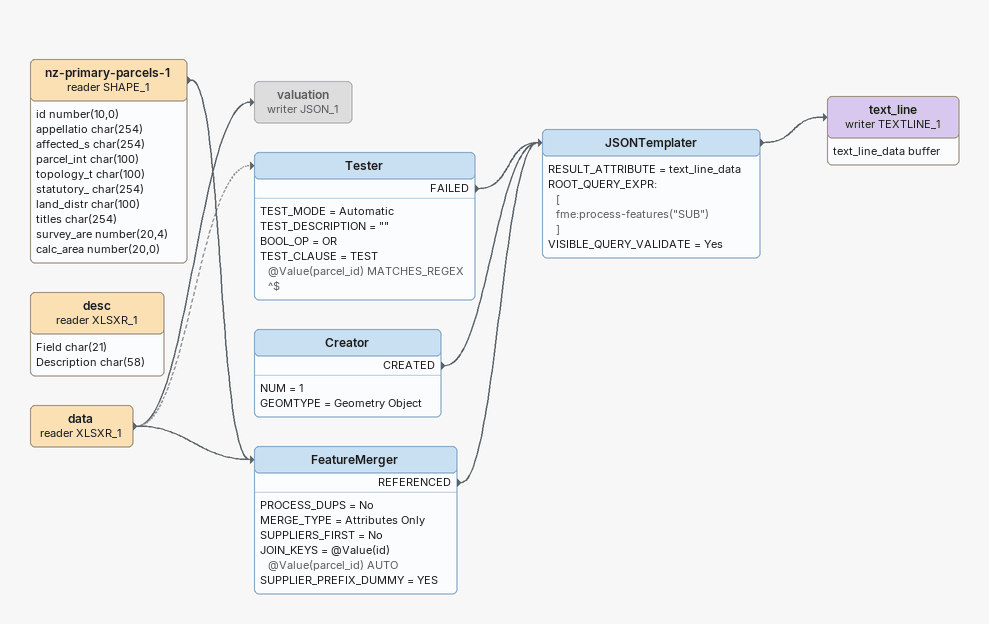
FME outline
desc (reader XLSXR_1)
    attributes: Field char(21), Description char(58)
data (reader XLSXR_1)
    -> valuation (writer JSON_1)
    -> Tester [off]
    -> FeatureMerger
valuation (writer JSON_1) [off]
Tester
    TEST_MODE = Automatic
    TEST_DESCRIPTION = ""
    BOOL_OP = OR
    TEST_CLAUSE = TEST @Value(parcel_id) MATCHES_REGEX ^$
    FAILED -> JSONTemplater
nz-primary-parcels-1 (reader SHAPE_1)
    attributes: id number(10,0), appellatio char(254), affected_s char(254), parcel_int char(100), topology_t char(100), statutory_ char(254), land_distr char(100), titles char(254), survey_are number(20,4), calc_area number(20,0)
    -> FeatureMerger
FeatureMerger
    PROCESS_DUPS = No
    MERGE_TYPE = Attributes Only
    SUPPLIERS_FIRST = No
    JOIN_KEYS = @Value(id) @Value(parcel_id) AUTO
    SUPPLIER_PREFIX_DUMMY = YES
    REFERENCED -> JSONTemplater
Creator
    NUM = 1
    GEOMTYPE = Geometry Object
    CREATED -> JSONTemplater
JSONTemplater
    RESULT_ATTRIBUTE = text_line_data
    ROOT_QUERY_EXPR:
      [
      fme:process-features("SUB")
      ]
    VISIBLE_QUERY_VALIDATE = Yes
    -> text_line (writer TEXTLINE_1)
text_line (writer TEXTLINE_1)
    attributes: text_line_data buffer
